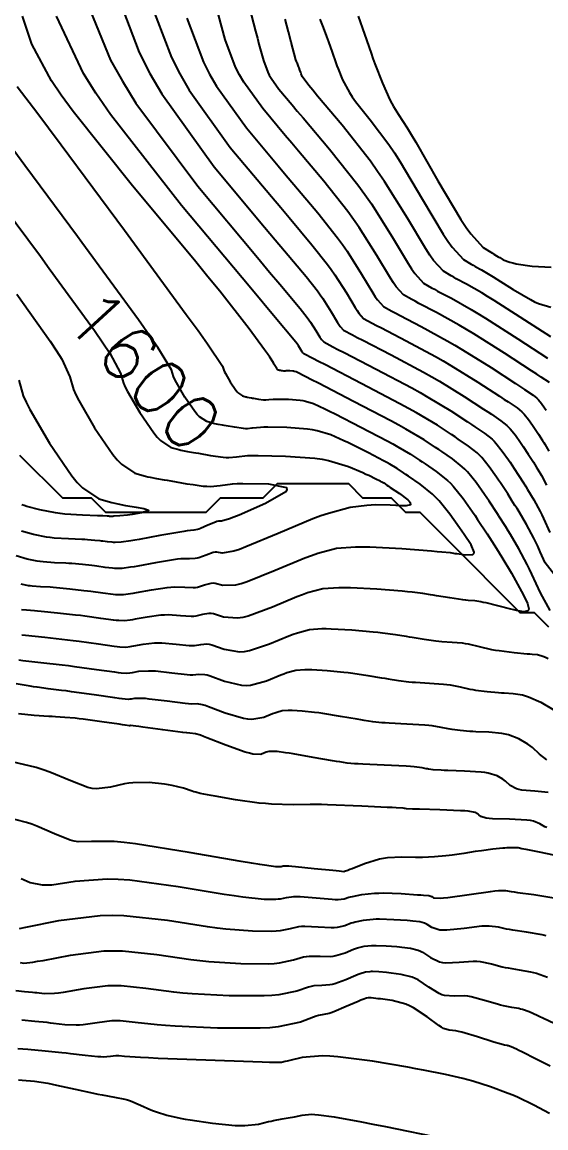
# Model space of a CAD drawing. Header units: metres. Extents: x 837475 to 838479, y 1189012 to 1191015.
# Drawn here: x 837581.2 to 837617.9, y 1189086.4 to 1189163.7 of the extents above; entities that cross this region are included whole.
import ezdxf

# ---------------------------------------------------------------- set-up
doc = ezdxf.new("R2010")
doc.units = ezdxf.units.M
doc.header["$LTSCALE"] = 0.3
for name, color, linetype in [('COTAS 10', 1, 'Continuous'), ('COTAS INT', 252, 'Continuous'), ('DRENAJE', 5, 'Continuous')]:
    doc.layers.add(name, color=color, linetype=linetype)
doc.styles.get("Standard").update_dxf_attribs({"font": 'simplex.shx'})

msp = doc.modelspace()

# ---------------------------------------------------------------- linework, layer by layer
at = {"layer": 'COTAS 10'}
for points in [[(837585.378, 1189166.097), (837587.427, 1189161.071), (837588.255, 1189159.59), (837589.195, 1189158.071), (837593.528, 1189152.264), (837597.71, 1189147.268), (837598.554, 1189146.259), (837599.262, 1189145.414), (837600.687, 1189143.715), (837601.182, 1189143.092), (837601.304, 1189142.925), (837601.419, 1189142.76), (837601.782, 1189142.182), (837602.061, 1189141.716), (837602.123, 1189141.621), (837602.18, 1189141.541), (837602.331, 1189141.375), (837602.96, 1189141.042), (837603.319, 1189140.856), (837603.757, 1189140.629), (837606.003, 1189139.47), (837608.486, 1189138.157), (837609.074, 1189137.832), (837609.618, 1189137.524), (837611.223, 1189136.554), (837612.391, 1189135.79), (837612.66, 1189135.613), (837612.906, 1189135.45), (837613.595, 1189134.985), (837614.109, 1189134.571), (837614.244, 1189134.441), (837614.375, 1189134.303), (837614.823, 1189133.749), (837615.251, 1189133.138), (837615.37, 1189132.964), (837615.489, 1189132.789), (837615.92, 1189132.14), (837616.353, 1189131.46), (837616.392, 1189131.398), (837616.474, 1189131.265), (837616.594, 1189131.068), (837617.029, 1189130.331), (837617.466, 1189129.522), (837617.587, 1189129.279), (837617.709, 1189129.028), (837618.148, 1189128.052)], [(837597.007, 1189165.233), (837597.567, 1189163.09), (837597.694, 1189162.611), (837597.807, 1189162.182), (837598.114, 1189161.042), (837598.417, 1189160.239), (837598.529, 1189160.022), (837598.653, 1189159.806), (837599.2, 1189159.044), (837600.124, 1189157.944), (837600.486, 1189157.515), (837600.892, 1189157.032), (837602.742, 1189154.838), (837604.719, 1189152.35), (837605.207, 1189151.682), (837605.668, 1189151.022), (837607.117, 1189148.715), (837608.231, 1189146.852), (837608.481, 1189146.473), (837608.706, 1189146.153), (837609.308, 1189145.493), (837609.874, 1189145.164), (837610.076, 1189145.053), (837610.298, 1189144.933), (837611.261, 1189144.428), (837612.639, 1189143.651), (837613.122, 1189143.36), (837613.648, 1189143.035), (837615.914, 1189141.59), (837617.979, 1189140.246)], [(837579.941, 1189150.839), (837582.52, 1189147.358), (837583.142, 1189146.516), (837586.294, 1189142.167), (837586.894, 1189141.3), (837587.376, 1189140.578), (837588.133, 1189139.189), (837588.33, 1189138.501), (837588.459, 1189138.222), (837588.62, 1189137.904), (837589.471, 1189136.434), (837590.449, 1189135.014), (837590.69, 1189134.727), (837590.919, 1189134.486), (837591.639, 1189134.001), (837592.206, 1189133.845), (837592.337, 1189133.812), (837592.458, 1189133.783), (837592.803, 1189133.716), (837593.218, 1189133.65), (837593.383, 1189133.622), (837593.571, 1189133.589), (837594.427, 1189133.435), (837595.312, 1189133.31), (837595.516, 1189133.297), (837595.703, 1189133.292), (837596.233, 1189133.348), (837597.012, 1189133.426), (837597.356, 1189133.434), (837597.756, 1189133.437), (837599.665, 1189133.401), (837601.721, 1189133.245), (837602.214, 1189133.172), (837602.674, 1189133.087), (837604.06, 1189132.672), (837605.067, 1189132.238), (837605.288, 1189132.14), (837605.484, 1189132.052), (837605.984, 1189131.816), (837606.273, 1189131.664), (837606.336, 1189131.63), (837606.392, 1189131.6), (837606.532, 1189131.518), (837606.755, 1189131.367), (837606.864, 1189131.293), (837606.992, 1189131.204), (837607.624, 1189130.77), (837608.208, 1189130.33), (837608.307, 1189130.238), (837608.378, 1189130.159), (837608.406, 1189129.983), (837608.095, 1189129.925), (837607.952, 1189129.92), (837607.785, 1189129.921), (837606.976, 1189129.963), (837605.956, 1189129.983), (837605.656, 1189129.969), (837605.348, 1189129.947), (837604.173, 1189129.794), (837602.657, 1189129.391), (837602.134, 1189129.21), (837601.566, 1189128.999), (837599.146, 1189127.987), (837596.897, 1189127.042), (837596.437, 1189126.874), (837596.049, 1189126.746), (837595.238, 1189126.621), (837594.853, 1189126.683), (837594.734, 1189126.673), (837594.609, 1189126.651), (837594.112, 1189126.476), (837593.608, 1189126.285), (837593.479, 1189126.253), (837593.353, 1189126.23), (837592.937, 1189126.223), (837592.34, 1189126.212), (837592.101, 1189126.186), (837591.829, 1189126.15), (837590.582, 1189125.939), (837589.337, 1189125.711), (837589.067, 1189125.665), (837588.83, 1189125.627), (837588.241, 1189125.55), (837587.83, 1189125.543), (837587.704, 1189125.548), (837587.572, 1189125.557), (837587.054, 1189125.616), (837586.472, 1189125.695), (837586.301, 1189125.716), (837586.125, 1189125.737), (837585.454, 1189125.813), (837584.73, 1189125.879), (837584.521, 1189125.893), (837584.308, 1189125.907), (837583.51, 1189125.942), (837582.715, 1189125.996), (837582.505, 1189126.02), (837582.299, 1189126.049), (837581.59, 1189126.19), (837580.829, 1189126.431)], [(837617.926, 1189112.169), (837617.43, 1189112.562), (837616.933, 1189113.021), (837616.779, 1189113.138), (837616.619, 1189113.251), (837615.982, 1189113.622), (837615.245, 1189113.904), (837615.021, 1189113.96), (837614.788, 1189114.006), (837613.875, 1189114.095), (837612.98, 1189114.128), (837612.758, 1189114.14), (837612.547, 1189114.152), (837611.879, 1189114.205), (837611.314, 1189114.275), (837611.168, 1189114.299), (837611.027, 1189114.324), (837610.557, 1189114.431), (837609.921, 1189114.538), (837609.675, 1189114.564), (837609.399, 1189114.588), (837608.152, 1189114.661), (837606.907, 1189114.723), (837606.633, 1189114.741), (837606.389, 1189114.758), (837605.762, 1189114.823), (837605.156, 1189114.92), (837604.925, 1189114.959), (837604.667, 1189115.003), (837603.508, 1189115.202), (837602.282, 1189115.4), (837601.982, 1189115.443), (837601.699, 1189115.481), (837600.819, 1189115.574), (837600.139, 1189115.611), (837599.982, 1189115.614), (837599.839, 1189115.613), (837599.434, 1189115.582), (837599.044, 1189115.478), (837598.909, 1189115.431), (837598.763, 1189115.377), (837598.139, 1189115.116), (837597.301, 1189114.975), (837597.02, 1189114.997), (837596.717, 1189115.044), (837595.445, 1189115.434), (837594.285, 1189115.872), (837594.053, 1189115.951), (837593.859, 1189116.011), (837593.483, 1189116.073), (837593.087, 1189116.066), (837592.882, 1189116.083), (837592.635, 1189116.107), (837591.397, 1189116.261), (837590.128, 1189116.416), (837589.862, 1189116.441), (837589.633, 1189116.459), (837589.112, 1189116.456), (837588.871, 1189116.412), (837588.819, 1189116.404), (837588.773, 1189116.396), (837588.66, 1189116.381), (837588.25, 1189116.428), (837588.018, 1189116.459), (837587.734, 1189116.498), (837586.278, 1189116.705), (837584.695, 1189116.928), (837584.331, 1189116.977), (837583.999, 1189117.021), (837583.067, 1189117.134), (837582.285, 1189117.235), (837582.047, 1189117.271), (837581.799, 1189117.312), (837580.83, 1189117.487)], [(837617.901, 1189099.866), (837617.603, 1189099.939), (837616.518, 1189100.126), (837615.551, 1189100.257), (837615.328, 1189100.295), (837615.125, 1189100.333), (837614.551, 1189100.475), (837613.912, 1189100.548), (837613.667, 1189100.544), (837613.392, 1189100.528), (837612.156, 1189100.38), (837610.942, 1189100.257), (837610.682, 1189100.256), (837610.454, 1189100.269), (837609.906, 1189100.44), (837609.572, 1189100.663), (837609.479, 1189100.709), (837609.385, 1189100.749), (837609.047, 1189100.839), (837608.563, 1189100.891), (837608.377, 1189100.907), (837608.169, 1189100.924), (837607.233, 1189100.99), (837606.245, 1189101.026), (837606.006, 1189101.024), (837605.781, 1189101.016), (837605.09, 1189100.943), (837604.53, 1189100.82), (837604.387, 1189100.78), (837604.25, 1189100.739), (837603.802, 1189100.57), (837603.266, 1189100.445), (837603.074, 1189100.43), (837602.862, 1189100.424), (837601.941, 1189100.477), (837601.004, 1189100.526), (837600.783, 1189100.519), (837600.579, 1189100.502), (837599.978, 1189100.362), (837599.277, 1189100.213), (837599.009, 1189100.189), (837598.709, 1189100.173), (837597.359, 1189100.179), (837595.499, 1189100.331), (837594.877, 1189100.407), (837594.21, 1189100.497), (837591.413, 1189100.944), (837588.361, 1189101.268), (837587.531, 1189101.28), (837586.709, 1189101.259), (837583.795, 1189100.902), (837581.483, 1189100.442), (837581.039, 1189100.356)], [(837580.989, 1189089.799), (837581.243, 1189089.779), (837582.105, 1189089.695), (837583.039, 1189089.554), (837583.339, 1189089.498), (837583.657, 1189089.435), (837584.955, 1189089.147), (837586.236, 1189088.859), (837586.544, 1189088.795), (837586.831, 1189088.739), (837587.697, 1189088.596), (837588.425, 1189088.45), (837588.624, 1189088.392), (837588.823, 1189088.326), (837589.533, 1189088.025), (837590.244, 1189087.705), (837590.442, 1189087.626), (837590.642, 1189087.552), (837591.37, 1189087.323), (837592.307, 1189087.116), (837592.638, 1189087.057), (837593, 1189086.996), (837594.567, 1189086.769), (837596.135, 1189086.617), (837596.497, 1189086.604), (837596.828, 1189086.604), (837597.765, 1189086.71), (837598.468, 1189086.879), (837598.651, 1189086.919), (837598.829, 1189086.956), (837599.433, 1189087.064), (837599.994, 1189087.159), (837600.145, 1189087.188), (837600.295, 1189087.217), (837600.82, 1189087.331), (837601.476, 1189087.387), (837601.707, 1189087.38), (837601.961, 1189087.363), (837603.056, 1189087.221), (837604.984, 1189086.861), (837605.763, 1189086.707), (837606.647, 1189086.529), (837610.726, 1189085.691)]]:
    msp.add_lwpolyline(points, dxfattribs=at)
at = {"layer": 'COTAS INT'}
for points in [[(837587.411, 1189166.957), (837589.435, 1189161.597), (837590.181, 1189160.144), (837591.007, 1189158.705), (837594.663, 1189153.62), (837598.192, 1189149.403), (837598.94, 1189148.51), (837599.588, 1189147.737), (837601.098, 1189145.94), (837601.889, 1189144.944), (837602.084, 1189144.676), (837602.269, 1189144.412), (837602.849, 1189143.488), (837603.295, 1189142.743), (837603.395, 1189142.591), (837603.485, 1189142.463), (837603.726, 1189142.199), (837604.343, 1189141.866), (837604.67, 1189141.695), (837605.065, 1189141.49), (837607.054, 1189140.462), (837609.317, 1189139.256), (837609.883, 1189138.938), (837610.424, 1189138.627), (837612.161, 1189137.561), (837613.509, 1189136.681), (837613.804, 1189136.487), (837614.065, 1189136.315), (837614.727, 1189135.871), (837615.15, 1189135.53), (837615.261, 1189135.423), (837615.369, 1189135.31), (837615.738, 1189134.853), (837616.09, 1189134.35), (837616.188, 1189134.207), (837616.286, 1189134.063), (837616.641, 1189133.528), (837616.998, 1189132.969), (837617.097, 1189132.809), (837617.196, 1189132.646), (837617.306, 1189132.462), (837617.554, 1189132.039), (837617.914, 1189131.373)], [(837590.086, 1189165.478), (837591.68, 1189161.258), (837592.268, 1189160.114), (837592.919, 1189158.98), (837595.797, 1189154.976), (837598.675, 1189151.538), (837599.326, 1189150.761), (837599.914, 1189150.061), (837601.509, 1189148.164), (837602.597, 1189146.795), (837602.865, 1189146.428), (837603.119, 1189146.065), (837603.916, 1189144.795), (837604.529, 1189143.77), (837604.666, 1189143.562), (837604.79, 1189143.386), (837605.122, 1189143.023), (837605.726, 1189142.691), (837606.022, 1189142.534), (837606.373, 1189142.35), (837608.106, 1189141.453), (837610.147, 1189140.354), (837610.693, 1189140.043), (837611.23, 1189139.729), (837613.1, 1189138.568), (837614.626, 1189137.573), (837614.948, 1189137.362), (837615.225, 1189137.18), (837615.858, 1189136.757), (837616.191, 1189136.49), (837616.278, 1189136.405), (837616.363, 1189136.316), (837616.652, 1189135.958), (837616.929, 1189135.563), (837617.083, 1189135.337), (837617.362, 1189134.917), (837617.642, 1189134.478), (837617.72, 1189134.352), (837617.798, 1189134.224), (837618.079, 1189133.747)], [(837618.121, 1189138.529), (837617.544, 1189138.91), (837617.235, 1189139.112), (837616.862, 1189139.355), (837614.976, 1189140.583), (837612.842, 1189141.933), (837612.312, 1189142.254), (837611.808, 1189142.552), (837610.21, 1189143.436), (837608.989, 1189144.072), (837608.725, 1189144.213), (837608.491, 1189144.34), (837607.913, 1189144.67), (837607.401, 1189145.231), (837607.209, 1189145.502), (837606.997, 1189145.825), (837606.05, 1189147.408), (837604.818, 1189149.37), (837604.426, 1189149.93), (837604.012, 1189150.499), (837602.331, 1189152.613), (837600.566, 1189154.708), (837600.099, 1189155.263), (837599.641, 1189155.808), (837598.066, 1189157.688), (837596.741, 1189159.531), (837596.442, 1189160.052), (837596.171, 1189160.579), (837595.438, 1189162.521), (837594.744, 1189165.095)], [(837618.16, 1189122.612), (837617.494, 1189123.83), (837616.899, 1189125.15), (837616.735, 1189125.49), (837616.571, 1189125.819), (837615.98, 1189126.914), (837615.39, 1189127.912), (837615.228, 1189128.179), (837615.065, 1189128.442), (837614.589, 1189129.191), (837614.549, 1189129.253), (837614.479, 1189129.362), (837613.895, 1189130.24), (837613.734, 1189130.478), (837613.573, 1189130.713), (837612.994, 1189131.54), (837612.388, 1189132.29), (837612.21, 1189132.476), (837612.027, 1189132.653), (837611.332, 1189133.213), (837610.587, 1189133.72), (837610.373, 1189133.863), (837610.156, 1189134.007), (837609.347, 1189134.539), (837608.086, 1189135.279), (837607.584, 1189135.554), (837607.017, 1189135.86), (837604.418, 1189137.22), (837601.96, 1189138.484), (837601.48, 1189138.729), (837601.089, 1189138.929), (837600.402, 1189139.274), (837600.265, 1189139.315), (837600.219, 1189139.323), (837600.171, 1189139.331), (837599.967, 1189139.346), (837599.778, 1189139.35), (837599.738, 1189139.349), (837599.704, 1189139.348), (837599.627, 1189139.341), (837599.574, 1189139.335), (837599.556, 1189139.336), (837599.535, 1189139.337), (837599.448, 1189139.349), (837599.363, 1189139.365), (837599.344, 1189139.368), (837599.328, 1189139.371), (837599.287, 1189139.377), (837599.253, 1189139.384), (837599.241, 1189139.387), (837599.228, 1189139.39), (837599.171, 1189139.405), (837599.1, 1189139.454), (837599.077, 1189139.477), (837599.053, 1189139.506), (837598.957, 1189139.647), (837598.872, 1189139.792), (837598.856, 1189139.824), (837598.844, 1189139.851), (837598.824, 1189139.92), (837598.564, 1189140.308), (837598.399, 1189140.537), (837598.194, 1189140.819), (837597.121, 1189142.279), (837595.059, 1189144.912), (837594.231, 1189145.934), (837593.291, 1189147.083), (837588.968, 1189152.292), (837584.814, 1189157.48), (837583.981, 1189158.617), (837583.286, 1189159.624), (837581.92, 1189162.176), (837581.271, 1189164.134)], [(837618.799, 1189124.674), (837617.821, 1189125.941), (837617.474, 1189126.713), (837617.304, 1189127.089), (837617.161, 1189127.384), (837617.018, 1189127.67), (837616.505, 1189128.622), (837615.992, 1189129.49), (837615.851, 1189129.722), (837615.709, 1189129.951), (837615.471, 1189130.326), (837615.199, 1189130.751), (837614.692, 1189131.515), (837614.552, 1189131.721), (837614.412, 1189131.925), (837613.908, 1189132.645), (837613.381, 1189133.297), (837613.227, 1189133.459), (837613.068, 1189133.612), (837612.463, 1189134.099), (837611.746, 1189134.585), (837611.517, 1189134.738), (837611.274, 1189134.899), (837610.285, 1189135.547), (837608.812, 1189136.422), (837608.264, 1189136.727), (837607.655, 1189137.058), (837604.951, 1189138.479), (837602.448, 1189139.768), (837601.967, 1189140.016), (837601.578, 1189140.217), (837600.935, 1189140.552), (837600.874, 1189140.618), (837600.852, 1189140.65), (837600.827, 1189140.688), (837600.715, 1189140.875), (837600.569, 1189141.107), (837600.523, 1189141.173), (837600.474, 1189141.241), (837600.275, 1189141.49), (837598.936, 1189143.09), (837597.227, 1189145.132), (837592.394, 1189150.908), (837587.428, 1189157.269), (837586.404, 1189158.761), (837585.532, 1189160.137), (837583.649, 1189164.136)], [(837592.762, 1189164), (837593.926, 1189160.918), (837594.355, 1189160.083), (837594.83, 1189159.256), (837596.931, 1189156.332), (837599.158, 1189153.673), (837599.713, 1189153.012), (837600.24, 1189152.384), (837601.92, 1189150.389), (837603.304, 1189148.647), (837603.645, 1189148.179), (837603.968, 1189147.717), (837604.983, 1189146.102), (837605.763, 1189144.797), (837605.938, 1189144.532), (837606.095, 1189144.308), (837606.517, 1189143.846), (837607.109, 1189143.515), (837607.373, 1189143.374), (837607.681, 1189143.211), (837609.158, 1189142.445), (837610.978, 1189141.453), (837611.502, 1189141.149), (837612.036, 1189140.831), (837614.038, 1189139.576), (837615.744, 1189138.464), (837616.091, 1189138.237), (837616.384, 1189138.045), (837616.99, 1189137.643), (837617.231, 1189137.449), (837617.295, 1189137.387), (837617.357, 1189137.323), (837617.567, 1189137.062), (837617.768, 1189136.775), (837617.88, 1189136.611)], [(837618.228, 1189141.722), (837614.247, 1189144.273), (837613.791, 1189144.556), (837613.384, 1189144.805), (837612.313, 1189145.419), (837611.606, 1189145.794), (837611.428, 1189145.892), (837611.257, 1189145.989), (837610.704, 1189146.317), (837610.011, 1189147.076), (837609.752, 1189147.443), (837609.465, 1189147.879), (837608.184, 1189150.021), (837606.588, 1189152.591), (837606.102, 1189153.297), (837605.597, 1189154), (837603.614, 1189156.516), (837601.904, 1189158.561), (837601.572, 1189158.966), (837601.3, 1189159.301), (837600.83, 1189159.931), (837600.761, 1189160.104), (837600.725, 1189160.2), (837600.666, 1189160.371), (837600.61, 1189160.534), (837600.594, 1189160.577), (837600.578, 1189160.619), (837600.522, 1189160.761), (837600.467, 1189160.896), (837600.453, 1189160.933), (837600.44, 1189160.97), (837600.394, 1189161.102), (837600.065, 1189162.325), (837599.873, 1189163.049), (837599.637, 1189163.941)], [(837602.052, 1189163.933), (837602.29, 1189163.341), (837602.539, 1189162.716), (837602.608, 1189162.532), (837602.677, 1189162.344), (837602.924, 1189161.627), (837603.184, 1189160.876), (837603.261, 1189160.667), (837603.34, 1189160.457), (837603.642, 1189159.695), (837604.132, 1189158.799), (837604.329, 1189158.505), (837604.554, 1189158.191), (837605.587, 1189156.89), (837606.883, 1189155.166), (837607.273, 1189154.585), (837607.677, 1189153.96), (837609.25, 1189151.328), (837610.698, 1189148.906), (837611.024, 1189148.414), (837611.316, 1189147.998), (837612.099, 1189147.141), (837612.64, 1189146.813), (837612.779, 1189146.732), (837612.914, 1189146.655), (837613.365, 1189146.411), (837613.962, 1189146.068), (837614.189, 1189145.93), (837614.443, 1189145.771), (837615.583, 1189145.041), (837616.789, 1189144.332), (837617.084, 1189144.187), (837617.362, 1189144.066), (837618.227, 1189143.813)], [(837604.744, 1189164.154), (837605.182, 1189162.883), (837605.643, 1189161.553), (837605.779, 1189161.182), (837605.918, 1189160.81), (837606.454, 1189159.46), (837606.964, 1189158.297), (837607.087, 1189158.044), (837607.203, 1189157.821), (837607.559, 1189157.263), (837608.169, 1189156.332), (837608.444, 1189155.874), (837608.767, 1189155.329), (837610.317, 1189152.634), (837611.932, 1189149.934), (837612.295, 1189149.384), (837612.621, 1189148.921), (837613.495, 1189147.964), (837614.022, 1189147.638), (837614.131, 1189147.571), (837614.222, 1189147.516), (837614.417, 1189147.402), (837614.54, 1189147.332), (837614.587, 1189147.303), (837614.639, 1189147.27), (837614.874, 1189147.119), (837615.351, 1189146.941), (837615.555, 1189146.892), (837615.791, 1189146.842), (837616.903, 1189146.659), (837618.246, 1189146.595)], [(837580.889, 1189159.236), (837582.345, 1189157.331), (837583.085, 1189156.342), (837583.973, 1189155.152), (837588.398, 1189149.185), (837592.723, 1189143.302), (837593.548, 1189142.165), (837594.211, 1189141.24), (837595.26, 1189139.676), (837595.339, 1189139.401), (837595.391, 1189139.29), (837595.455, 1189139.163), (837595.795, 1189138.576), (837596.185, 1189138.008), (837596.282, 1189137.894), (837596.373, 1189137.798), (837596.661, 1189137.604), (837596.887, 1189137.542), (837596.94, 1189137.528), (837596.988, 1189137.517), (837597.125, 1189137.49), (837597.291, 1189137.464), (837597.357, 1189137.452), (837597.432, 1189137.439), (837597.774, 1189137.378), (837598.128, 1189137.328), (837598.209, 1189137.323), (837598.284, 1189137.321), (837598.496, 1189137.343), (837598.807, 1189137.374), (837598.944, 1189137.378), (837599.104, 1189137.379), (837599.866, 1189137.364), (837600.687, 1189137.302), (837600.884, 1189137.273), (837601.068, 1189137.239), (837601.622, 1189137.073), (837602.415, 1189136.699), (837602.75, 1189136.533), (837603.135, 1189136.34), (837604.94, 1189135.419), (837606.769, 1189134.462), (837607.168, 1189134.246), (837607.521, 1189134.053), (837608.408, 1189133.532), (837609.039, 1189133.116), (837609.229, 1189132.988), (837609.427, 1189132.855), (837610.2, 1189132.327), (837610.986, 1189131.694), (837611.193, 1189131.494), (837611.394, 1189131.284), (837612.079, 1189130.436), (837612.734, 1189129.5), (837612.916, 1189129.235), (837613.098, 1189128.966), (837613.758, 1189127.973), (837614.421, 1189126.934), (837614.605, 1189126.636), (837614.789, 1189126.333), (837615.455, 1189125.206), (837616.033, 1189124.179), (837616.161, 1189123.941), (837616.276, 1189123.722), (837616.577, 1189123.098), (837616.667, 1189122.708), (837616.649, 1189122.637), (837616.613, 1189122.582), (837616.328, 1189122.518), (837615.807, 1189122.602), (837615.622, 1189122.642), (837615.419, 1189122.687), (837613.685, 1189123.127), (837613.496, 1189123.169), (837613.328, 1189123.204), (837612.895, 1189123.267), (837612.447, 1189123.309), (837612.27, 1189123.331), (837612.069, 1189123.357), (837611.151, 1189123.49), (837610.211, 1189123.635), (837609.996, 1189123.669), (837609.801, 1189123.7), (837609.26, 1189123.789), (837608.518, 1189123.878), (837608.196, 1189123.909), (837607.823, 1189123.943), (837606.056, 1189124.088), (837604.2, 1189124.19), (837603.772, 1189124.197), (837603.381, 1189124.195), (837602.277, 1189124.109), (837601.211, 1189123.826), (837600.844, 1189123.699), (837600.445, 1189123.55), (837598.743, 1189122.839), (837597.058, 1189122.216), (837596.67, 1189122.123), (837596.316, 1189122.065), (837595.321, 1189122.146), (837594.626, 1189122.359), (837594.461, 1189122.384), (837594.309, 1189122.395), (837593.861, 1189122.315), (837593.4, 1189122.197), (837593.24, 1189122.185), (837593.066, 1189122.181), (837592.321, 1189122.238), (837591.455, 1189122.294), (837591.205, 1189122.288), (837590.951, 1189122.274), (837589.994, 1189122.146), (837589.151, 1189121.992), (837588.968, 1189121.961), (837588.807, 1189121.935), (837588.409, 1189121.883), (837587.998, 1189121.897), (837587.83, 1189121.912), (837587.637, 1189121.933), (837586.744, 1189122.051), (837585.64, 1189122.201), (837585.315, 1189122.242), (837584.982, 1189122.282), (837583.708, 1189122.426), (837582.569, 1189122.543), (837582.321, 1189122.566), (837582.101, 1189122.585), (837581.549, 1189122.622), (837581.198, 1189122.646)], [(837581.146, 1189124.461), (837581.657, 1189124.36), (837581.805, 1189124.339), (837581.957, 1189124.321), (837582.53, 1189124.282), (837583.205, 1189124.246), (837583.421, 1189124.23), (837583.649, 1189124.211), (837584.581, 1189124.12), (837585.553, 1189124.01), (837585.808, 1189123.979), (837586.056, 1189123.948), (837586.899, 1189123.833), (837587.605, 1189123.745), (837587.767, 1189123.73), (837587.914, 1189123.72), (837588.325, 1189123.716), (837588.819, 1189123.781), (837589.018, 1189123.813), (837589.244, 1189123.851), (837590.288, 1189124.042), (837591.39, 1189124.212), (837591.653, 1189124.237), (837591.898, 1189124.253), (837592.629, 1189124.231), (837593.21, 1189124.205), (837593.359, 1189124.219), (837593.504, 1189124.241), (837593.987, 1189124.396), (837594.459, 1189124.523), (837594.598, 1189124.528), (837594.739, 1189124.521), (837595.279, 1189124.383), (837596.183, 1189124.406), (837596.554, 1189124.498), (837596.977, 1189124.629), (837598.944, 1189125.413), (837601.006, 1189126.275), (837601.489, 1189126.454), (837601.934, 1189126.608), (837603.225, 1189126.952), (837604.562, 1189127.055), (837605.035, 1189127.058), (837605.554, 1189127.05), (837607.802, 1189126.926), (837609.865, 1189126.764), (837610.268, 1189126.731), (837610.597, 1189126.704), (837611.178, 1189126.651), (837611.405, 1189126.615), (837611.512, 1189126.598), (837611.638, 1189126.579), (837612.253, 1189126.485), (837612.762, 1189126.524), (837612.822, 1189126.588), (837612.847, 1189126.675), (837612.645, 1189127.184), (837612.156, 1189127.914), (837611.999, 1189128.141), (837611.834, 1189128.38), (837611.164, 1189129.331), (837610.4, 1189130.277), (837610.176, 1189130.512), (837609.945, 1189130.735), (837609.068, 1189131.441), (837608.268, 1189131.99), (837608.086, 1189132.113), (837607.921, 1189132.225), (837607.47, 1189132.525), (837606.956, 1189132.826), (837606.752, 1189132.938), (837606.521, 1189133.063), (837605.462, 1189133.617), (837604.309, 1189134.196), (837604.019, 1189134.337), (837603.741, 1189134.468), (837602.841, 1189134.873), (837601.871, 1189135.163), (837601.549, 1189135.223), (837601.204, 1189135.273), (837599.765, 1189135.383), (837598.43, 1189135.408), (837598.15, 1189135.406), (837597.909, 1189135.4), (837597.364, 1189135.346), (837597.318, 1189135.341), (837596.994, 1189135.306), (837596.863, 1189135.31), (837596.72, 1189135.319), (837596.101, 1189135.406), (837595.501, 1189135.514), (837595.37, 1189135.537), (837595.255, 1189135.557), (837594.964, 1189135.603), (837594.723, 1189135.65), (837594.638, 1189135.67), (837594.546, 1189135.693), (837594.15, 1189135.802), (837593.646, 1189136.142), (837593.486, 1189136.31), (837593.317, 1189136.511), (837592.633, 1189137.505), (837592.038, 1189138.533), (837591.925, 1189138.756), (837591.835, 1189138.951), (837591.697, 1189139.433), (837590.739, 1189140.983), (837590.132, 1189141.852), (837589.377, 1189142.912), (837585.415, 1189148.331), (837585.105, 1189148.751), (837581.429, 1189153.717), (837580.659, 1189154.757)], [(837580.87, 1189144.702), (837583.211, 1189141.422), (837583.656, 1189140.747), (837584.013, 1189140.174), (837584.57, 1189138.946), (837584.826, 1189138.051), (837584.993, 1189137.688), (837585.203, 1189137.274), (837586.309, 1189135.363), (837587.58, 1189133.516), (837587.894, 1189133.143), (837588.192, 1189132.83), (837589.129, 1189132.199), (837589.865, 1189131.997), (837590.036, 1189131.954), (837590.193, 1189131.916), (837590.641, 1189131.829), (837591.182, 1189131.743), (837591.397, 1189131.706), (837591.64, 1189131.664), (837592.754, 1189131.463), (837593.196, 1189131.402), (837593.214, 1189131.399), (837593.904, 1189131.302), (837594.17, 1189131.284), (837594.413, 1189131.277), (837595.102, 1189131.35), (837595.948, 1189131.457), (837596.29, 1189131.471), (837596.679, 1189131.479), (837598.475, 1189131.454), (837599.721, 1189131.202), (837599.764, 1189131.067), (837599.676, 1189130.904), (837598.264, 1189130.079), (837596.415, 1189129.277), (837596.05, 1189129.129), (837595.75, 1189129.012), (837595.196, 1189128.858), (837594.967, 1189128.845), (837594.87, 1189128.817), (837594.759, 1189128.779), (837594.238, 1189128.557), (837593.712, 1189128.328), (837593.598, 1189128.287), (837593.497, 1189128.254), (837593.245, 1189128.216), (837592.782, 1189128.171), (837592.548, 1189128.135), (837592.269, 1189128.088), (837590.877, 1189127.835), (837589.431, 1189127.571), (837589.117, 1189127.518), (837588.841, 1189127.473), (837588.158, 1189127.384), (837587.746, 1189127.366), (837587.641, 1189127.366), (837587.54, 1189127.369), (837587.209, 1189127.398), (837586.888, 1189127.441), (837586.794, 1189127.453), (837586.697, 1189127.465), (837586.327, 1189127.507), (837585.81, 1189127.547), (837585.621, 1189127.557), (837585.412, 1189127.567), (837584.49, 1189127.602), (837583.474, 1189127.67), (837583.205, 1189127.702), (837582.941, 1189127.739), (837582.034, 1189127.919), (837581.203, 1189128.157)], [(837581.006, 1189138.702), (837581.321, 1189137.601), (837581.528, 1189137.154), (837581.785, 1189136.645), (837583.147, 1189134.292), (837584.712, 1189132.019), (837585.099, 1189131.56), (837585.465, 1189131.174), (837586.618, 1189130.397), (837587.524, 1189130.148), (837587.735, 1189130.095), (837587.928, 1189130.049), (837588.48, 1189129.942), (837588.943, 1189129.873), (837589.08, 1189129.851), (837589.22, 1189129.828), (837589.76, 1189129.733), (837590.079, 1189129.624), (837590.08, 1189129.592), (837590.043, 1189129.559), (837589.596, 1189129.433), (837588.941, 1189129.32), (837588.773, 1189129.296), (837588.611, 1189129.274), (837588.074, 1189129.218), (837587.662, 1189129.189), (837587.578, 1189129.184), (837587.508, 1189129.181), (837587.364, 1189129.18), (837587.304, 1189129.188), (837587.287, 1189129.19), (837587.269, 1189129.193), (837587.199, 1189129.2), (837586.89, 1189129.215), (837586.721, 1189129.221), (837586.515, 1189129.228), (837585.471, 1189129.261), (837584.232, 1189129.345), (837583.904, 1189129.384), (837583.583, 1189129.429), (837582.478, 1189129.649), (837581.577, 1189129.883), (837581.386, 1189129.937), (837581.219, 1189129.987)], [(837581.22, 1189120.903), (837581.489, 1189120.875), (837582.836, 1189120.733), (837584.41, 1189120.555), (837584.822, 1189120.504), (837585.224, 1189120.454), (837586.588, 1189120.269), (837587.669, 1189120.121), (837587.892, 1189120.095), (837588.082, 1189120.074), (837588.493, 1189120.049), (837588.796, 1189120.088), (837588.919, 1189120.108), (837589.058, 1189120.132), (837589.7, 1189120.249), (837590.511, 1189120.335), (837590.758, 1189120.339), (837591.013, 1189120.335), (837592.013, 1189120.246), (837592.922, 1189120.156), (837593.12, 1189120.151), (837593.295, 1189120.154), (837593.735, 1189120.235), (837594.159, 1189120.267), (837594.325, 1189120.24), (837594.512, 1189120.196), (837595.362, 1189119.908), (837596.45, 1189119.725), (837596.787, 1189119.748), (837597.139, 1189119.802), (837598.542, 1189120.264), (837599.884, 1189120.826), (837600.199, 1189120.943), (837600.489, 1189121.043), (837601.33, 1189121.267), (837602.2, 1189121.334), (837602.509, 1189121.336), (837602.846, 1189121.331), (837604.31, 1189121.25), (837605.782, 1189121.122), (837606.125, 1189121.087), (837606.439, 1189121.052), (837607.343, 1189120.926), (837608.089, 1189120.801), (837608.305, 1189120.765), (837608.526, 1189120.73), (837609.355, 1189120.601), (837610.176, 1189120.491), (837610.391, 1189120.467), (837610.601, 1189120.447), (837611.314, 1189120.398), (837612.018, 1189120.332), (837612.222, 1189120.301), (837612.43, 1189120.264), (837613.213, 1189120.084), (837614.078, 1189119.888), (837614.337, 1189119.841), (837614.605, 1189119.798), (837615.643, 1189119.668), (837616.56, 1189119.58), (837616.752, 1189119.563), (837616.917, 1189119.549), (837617.287, 1189119.523), (837617.664, 1189119.407), (837617.833, 1189119.336), (837618.03, 1189119.248)], [(837581.015, 1189119.149), (837581.283, 1189119.117), (837582.548, 1189118.976), (837584.055, 1189118.804), (837584.475, 1189118.752), (837584.897, 1189118.698), (837586.433, 1189118.487), (837587.702, 1189118.31), (837587.955, 1189118.277), (837588.166, 1189118.251), (837588.576, 1189118.215), (837588.785, 1189118.242), (837588.965, 1189118.272), (837589.406, 1189118.353), (837590.072, 1189118.397), (837590.31, 1189118.39), (837590.571, 1189118.375), (837591.705, 1189118.254), (837592.778, 1189118.132), (837593.001, 1189118.117), (837593.191, 1189118.11), (837593.609, 1189118.154), (837594.009, 1189118.139), (837594.189, 1189118.095), (837594.399, 1189118.034), (837595.403, 1189117.671), (837596.583, 1189117.385), (837596.903, 1189117.372), (837597.22, 1189117.389), (837598.341, 1189117.69), (837599.324, 1189118.101), (837599.554, 1189118.187), (837599.766, 1189118.26), (837600.382, 1189118.424), (837601.019, 1189118.474), (837601.245, 1189118.475), (837601.493, 1189118.471), (837602.564, 1189118.412), (837603.74, 1189118.301), (837604.053, 1189118.265), (837604.361, 1189118.226), (837605.425, 1189118.064), (837606.378, 1189117.902), (837606.615, 1189117.862), (837606.841, 1189117.825), (837607.558, 1189117.712), (837608.282, 1189117.625), (837608.512, 1189117.604), (837608.754, 1189117.585), (837609.733, 1189117.529), (837610.709, 1189117.46), (837610.949, 1189117.432), (837611.175, 1189117.401), (837611.885, 1189117.257), (837612.553, 1189117.106), (837612.753, 1189117.07), (837612.959, 1189117.036), (837613.761, 1189116.936), (837614.554, 1189116.866), (837614.755, 1189116.851), (837614.948, 1189116.839), (837615.581, 1189116.809), (837616.231, 1189116.704), (837616.435, 1189116.644), (837616.649, 1189116.57), (837617.512, 1189116.19), (837618.381, 1189115.682)], [(837618.035, 1189109.873), (837617.1, 1189109.97), (837616.186, 1189110.042), (837615.987, 1189110.082), (837615.811, 1189110.131), (837615.371, 1189110.382), (837615.056, 1189110.673), (837614.959, 1189110.747), (837614.857, 1189110.819), (837614.453, 1189111.055), (837613.84, 1189111.237), (837613.606, 1189111.275), (837613.345, 1189111.308), (837612.17, 1189111.381), (837611.011, 1189111.418), (837610.76, 1189111.428), (837610.54, 1189111.438), (837609.997, 1189111.473), (837609.669, 1189111.514), (837609.584, 1189111.528), (837609.502, 1189111.543), (837609.229, 1189111.604), (837608.666, 1189111.675), (837608.402, 1189111.695), (837608.09, 1189111.716), (837606.571, 1189111.792), (837605.061, 1189111.861), (837604.754, 1189111.877), (837604.496, 1189111.892), (837603.965, 1189111.934), (837603.471, 1189112.016), (837603.235, 1189112.056), (837602.955, 1189112.104), (837601.59, 1189112.339), (837600.203, 1189112.574), (837599.91, 1189112.621), (837599.657, 1189112.66), (837599.073, 1189112.736), (837598.785, 1189112.752), (837598.719, 1189112.753), (837598.658, 1189112.753), (837598.487, 1189112.739), (837598.321, 1189112.695), (837598.264, 1189112.675), (837598.202, 1189112.652), (837597.938, 1189112.542), (837597.382, 1189112.562), (837597.136, 1189112.621), (837596.85, 1189112.704), (837595.486, 1189113.196), (837594.171, 1189113.71), (837593.917, 1189113.807), (837593.71, 1189113.883), (837593.357, 1189113.993), (837592.983, 1189114.023), (837592.762, 1189114.049), (837592.491, 1189114.083), (837591.089, 1189114.269), (837589.686, 1189114.457), (837589.414, 1189114.493), (837589.194, 1189114.52), (837588.817, 1189114.56), (837588.778, 1189114.553), (837588.77, 1189114.551), (837588.762, 1189114.55), (837588.744, 1189114.548), (837588.443, 1189114.589), (837588.257, 1189114.615), (837588.027, 1189114.648), (837586.827, 1189114.821), (837585.523, 1189114.999), (837585.227, 1189115.036), (837584.959, 1189115.067), (837584.228, 1189115.132), (837583.567, 1189115.171), (837583.344, 1189115.185), (837583.103, 1189115.2), (837582.085, 1189115.268), (837580.996, 1189115.372)], [(837617.926, 1189107.439), (837617.786, 1189107.492), (837617.453, 1189107.702), (837617.005, 1189107.884), (837616.794, 1189107.92), (837616.545, 1189107.951), (837615.332, 1189108.01), (837614.134, 1189108.052), (837613.895, 1189108.071), (837613.697, 1189108.093), (837613.313, 1189108.202), (837613.179, 1189108.326), (837613.138, 1189108.357), (837613.095, 1189108.387), (837612.924, 1189108.487), (837612.435, 1189108.571), (837612.192, 1189108.591), (837611.902, 1189108.61), (837610.464, 1189108.667), (837609.043, 1189108.708), (837608.763, 1189108.717), (837608.533, 1189108.724), (837608.115, 1189108.742), (837608.023, 1189108.753), (837607.977, 1189108.761), (837607.901, 1189108.778), (837607.412, 1189108.812), (837607.128, 1189108.827), (837606.781, 1189108.844), (837604.99, 1189108.923), (837602.602, 1189109.026), (837602.169, 1189109.044), (837602.157, 1189109.047), (837602.151, 1189109.047), (837602.123, 1189109.052), (837601.808, 1189109.053), (837601.621, 1189109.051), (837601.391, 1189109.048), (837600.203, 1189109.031), (837598.689, 1189109.071), (837598.254, 1189109.104), (837597.812, 1189109.146), (837596.16, 1189109.379), (837594.751, 1189109.625), (837594.462, 1189109.676), (837594.217, 1189109.72), (837593.701, 1189109.816), (837593.381, 1189109.9), (837593.26, 1189109.936), (837593.125, 1189109.978), (837592.519, 1189110.177), (837591.727, 1189110.381), (837591.475, 1189110.426), (837591.207, 1189110.466), (837590.122, 1189110.571), (837588.991, 1189110.567), (837588.695, 1189110.539), (837588.407, 1189110.499), (837587.431, 1189110.258), (837586.44, 1189110.131), (837586.142, 1189110.164), (837585.835, 1189110.225), (837584.64, 1189110.691), (837583.187, 1189111.309), (837582.716, 1189111.467), (837582.215, 1189111.618), (837580.159, 1189112.116)], [(837618.425, 1189105.51), (837617.434, 1189105.722), (837616.501, 1189105.892), (837616.322, 1189105.926), (837616.178, 1189105.953), (837615.943, 1189106.003), (837615.876, 1189106.013), (837615.837, 1189106.016), (837615.79, 1189106.018), (837615.546, 1189106.023), (837615.151, 1189106.009), (837615.008, 1189105.998), (837614.851, 1189105.985), (837614.162, 1189105.912), (837613.374, 1189105.813), (837612.934, 1189105.751), (837612.132, 1189105.627), (837611.327, 1189105.508), (837611.104, 1189105.48), (837610.881, 1189105.455), (837610.077, 1189105.378), (837609.239, 1189105.337), (837608.994, 1189105.333), (837608.745, 1189105.333), (837607.8, 1189105.359), (837606.803, 1189105.317), (837606.521, 1189105.273), (837606.237, 1189105.215), (837605.187, 1189104.891), (837604.323, 1189104.555), (837604.155, 1189104.491), (837604.018, 1189104.438), (837603.78, 1189104.352), (837603.751, 1189104.346), (837603.745, 1189104.345), (837603.74, 1189104.344), (837603.731, 1189104.342), (837603.413, 1189104.374), (837603.214, 1189104.395), (837602.967, 1189104.42), (837601.672, 1189104.556), (837600.359, 1189104.685), (837600.101, 1189104.706), (837599.887, 1189104.721), (837599.496, 1189104.723), (837599.36, 1189104.694), (837599.308, 1189104.69), (837599.25, 1189104.687), (837598.989, 1189104.688), (837597.875, 1189104.849), (837597.279, 1189104.947), (837596.559, 1189105.068), (837592.921, 1189105.697), (837589.168, 1189106.289), (837588.374, 1189106.386), (837587.688, 1189106.455), (837586.098, 1189106.463), (837585.156, 1189106.436), (837584.878, 1189106.482), (837584.592, 1189106.551), (837583.498, 1189106.995), (837582.283, 1189107.535), (837581.921, 1189107.664), (837581.548, 1189107.785), (837580.107, 1189108.15)], [(837581.172, 1189103.868), (837581.796, 1189103.591), (837582.636, 1189103.419), (837582.958, 1189103.419), (837583.319, 1189103.439), (837584.947, 1189103.683), (837587.198, 1189103.857), (837587.953, 1189103.833), (837588.764, 1189103.778), (837592.167, 1189103.321), (837595.384, 1189102.783), (837596.078, 1189102.677), (837596.687, 1189102.59), (837598.174, 1189102.434), (837598.98, 1189102.43), (837599.159, 1189102.44), (837599.319, 1189102.454), (837599.737, 1189102.543), (837600.233, 1189102.611), (837600.442, 1189102.612), (837600.682, 1189102.606), (837601.807, 1189102.517), (837602.915, 1189102.422), (837603.144, 1189102.412), (837603.339, 1189102.409), (837603.766, 1189102.456), (837604.083, 1189102.557), (837604.209, 1189102.589), (837604.352, 1189102.622), (837605.008, 1189102.751), (837605.894, 1189102.845), (837606.183, 1189102.855), (837606.49, 1189102.858), (837607.756, 1189102.812), (837608.897, 1189102.735), (837609.126, 1189102.719), (837609.317, 1189102.705), (837609.693, 1189102.672), (837609.822, 1189102.638), (837609.857, 1189102.623), (837609.893, 1189102.605), (837610.02, 1189102.521), (837610.478, 1189102.494), (837610.722, 1189102.513), (837611.017, 1189102.543), (837612.505, 1189102.747), (837614, 1189102.961), (837614.3, 1189102.997), (837614.549, 1189103.023), (837615.038, 1189103.035), (837615.443, 1189102.96), (837615.641, 1189102.932), (837615.876, 1189102.9), (837617.031, 1189102.759), (837618.418, 1189102.519)], [(837581.106, 1189097.993), (837581.355, 1189097.963), (837582.001, 1189098.029), (837582.324, 1189098.082), (837582.708, 1189098.149), (837584.615, 1189098.517), (837586.949, 1189098.807), (837587.603, 1189098.826), (837588.259, 1189098.818), (837590.659, 1189098.568), (837593.035, 1189098.211), (837593.676, 1189098.136), (837594.311, 1189098.072), (837596.544, 1189097.925), (837598.438, 1189097.916), (837598.859, 1189097.939), (837599.235, 1189097.972), (837600.219, 1189098.182), (837600.924, 1189098.392), (837601.125, 1189098.425), (837601.327, 1189098.447), (837602.076, 1189098.437), (837602.81, 1189098.426), (837603.003, 1189098.448), (837603.192, 1189098.48), (837603.838, 1189098.685), (837604.418, 1189098.92), (837604.565, 1189098.972), (837604.707, 1189099.018), (837605.172, 1189099.134), (837605.668, 1189099.187), (837605.829, 1189099.192), (837606.001, 1189099.194), (837606.709, 1189099.168), (837607.441, 1189099.112), (837607.628, 1189099.095), (837607.808, 1189099.077), (837608.402, 1189099.006), (837608.949, 1189098.861), (837609.1, 1189098.796), (837609.251, 1189098.72), (837609.792, 1189098.36), (837610.43, 1189098.045), (837610.641, 1189097.999), (837610.867, 1189097.97), (837611.807, 1189098.014), (837612.784, 1189098.095), (837613.034, 1189098.09), (837613.274, 1189098.074), (837614.064, 1189097.914), (837614.806, 1189097.706), (837615.015, 1189097.658), (837615.227, 1189097.615), (837616.005, 1189097.494), (837616.789, 1189097.358), (837617.004, 1189097.306), (837617.218, 1189097.246), (837617.983, 1189096.976)], [(837618.494, 1189093.701), (837617.654, 1189094.114), (837617.454, 1189094.209), (837617.267, 1189094.297), (837616.709, 1189094.543), (837616.238, 1189094.709), (837616.106, 1189094.746), (837615.974, 1189094.778), (837615.491, 1189094.862), (837614.902, 1189094.972), (837614.703, 1189095.021), (837614.487, 1189095.078), (837613.577, 1189095.354), (837612.636, 1189095.599), (837612.401, 1189095.637), (837612.176, 1189095.662), (837611.458, 1189095.647), (837610.791, 1189095.684), (837610.6, 1189095.742), (837610.406, 1189095.821), (837609.679, 1189096.279), (837608.93, 1189096.778), (837608.721, 1189096.882), (837608.513, 1189096.972), (837607.756, 1189097.172), (837607.054, 1189097.263), (837606.879, 1189097.283), (837606.713, 1189097.3), (837606.186, 1189097.346), (837605.757, 1189097.362), (837605.652, 1189097.361), (837605.554, 1189097.357), (837605.254, 1189097.325), (837604.884, 1189097.216), (837604.743, 1189097.164), (837604.585, 1189097.102), (837603.874, 1189096.799), (837603.119, 1189096.515), (837602.933, 1189096.466), (837602.758, 1189096.428), (837602.21, 1189096.398), (837601.65, 1189096.368), (837601.466, 1189096.331), (837601.27, 1189096.282), (837600.461, 1189096.002), (837599.194, 1189095.731), (837598.71, 1189095.689), (837598.168, 1189095.66), (837595.729, 1189095.671), (837593.123, 1189095.813), (837592.475, 1189095.866), (837591.86, 1189095.926), (837589.905, 1189096.191), (837588.176, 1189096.372), (837587.702, 1189096.377), (837587.231, 1189096.364), (837585.549, 1189096.154), (837584.112, 1189095.898), (837583.795, 1189095.854), (837583.514, 1189095.822), (837582.789, 1189095.807), (837582.276, 1189095.868), (837582.128, 1189095.885), (837581.976, 1189095.901), (837581.407, 1189095.959), (837580.81, 1189096.01)], [(837618.18, 1189090.756), (837617.191, 1189091.25), (837616.192, 1189091.747), (837615.986, 1189091.849), (837615.811, 1189091.934), (837615.435, 1189092.11), (837615.258, 1189092.172), (837615.209, 1189092.186), (837615.159, 1189092.198), (837614.978, 1189092.229), (837614.578, 1189092.329), (837614.39, 1189092.384), (837614.168, 1189092.451), (837613.09, 1189092.793), (837611.998, 1189093.124), (837611.768, 1189093.184), (837611.568, 1189093.229), (837611.109, 1189093.28), (837610.716, 1189093.397), (837610.559, 1189093.485), (837610.381, 1189093.597), (837609.565, 1189094.199), (837608.609, 1189094.836), (837608.343, 1189094.969), (837608.077, 1189095.083), (837607.111, 1189095.339), (837606.299, 1189095.449), (837606.13, 1189095.471), (837605.985, 1189095.489), (837605.663, 1189095.524), (837605.512, 1189095.529), (837605.475, 1189095.529), (837605.441, 1189095.528), (837605.336, 1189095.517), (837605.062, 1189095.414), (837604.921, 1189095.355), (837604.752, 1189095.283), (837603.909, 1189094.913), (837603.045, 1189094.551), (837602.863, 1189094.483), (837602.706, 1189094.43), (837602.345, 1189094.358), (837601.972, 1189094.288), (837601.807, 1189094.237), (837601.616, 1189094.172), (837600.702, 1189093.821), (837599.152, 1189093.491), (837598.56, 1189093.438), (837597.897, 1189093.403), (837594.914, 1189093.417), (837591.935, 1189093.554), (837591.274, 1189093.596), (837590.685, 1189093.64), (837589.151, 1189093.815), (837588.092, 1189093.925), (837587.802, 1189093.929), (837587.514, 1189093.92), (837586.484, 1189093.792), (837585.516, 1189093.646), (837585.267, 1189093.626), (837585.026, 1189093.616), (837584.224, 1189093.652), (837583.447, 1189093.744), (837583.222, 1189093.769), (837582.993, 1189093.794), (837582.13, 1189093.881), (837581.226, 1189093.959)], [(837618.119, 1189087.448), (837617.033, 1189088.031), (837615.888, 1189088.575), (837615.561, 1189088.716), (837615.231, 1189088.852), (837614.003, 1189089.309), (837612.756, 1189089.703), (837612.412, 1189089.8), (837612.07, 1189089.892), (837610.84, 1189090.181), (837609.315, 1189090.476), (837608.786, 1189090.572), (837608.211, 1189090.674), (837605.749, 1189091.094), (837603.315, 1189091.415), (837602.757, 1189091.454), (837602.249, 1189091.472), (837600.836, 1189091.359), (837599.953, 1189091.151), (837599.779, 1189091.109), (837599.636, 1189091.074), (837599.376, 1189091.005), (837598.531, 1189091.014), (837598.019, 1189091.029), (837597.387, 1189091.049), (837594.099, 1189091.162), (837590.747, 1189091.294), (837590.073, 1189091.326), (837589.51, 1189091.354), (837588.397, 1189091.438), (837588.009, 1189091.479), (837587.902, 1189091.48), (837587.796, 1189091.477), (837587.418, 1189091.43), (837586.92, 1189091.394), (837586.739, 1189091.399), (837586.538, 1189091.409), (837585.658, 1189091.496), (837584.617, 1189091.62), (837584.316, 1189091.654), (837584.009, 1189091.687), (837582.854, 1189091.803), (837581.642, 1189091.908), (837581.3, 1189091.934), (837580.954, 1189091.958)]]:
    msp.add_lwpolyline(points, dxfattribs=at)
at = {"layer": 'DRENAJE'}
msp.add_polyline3d([(837618.076, 1189121.449, 0), (837617.076, 1189122.448, 0), (837616.076, 1189122.448, 0), (837615.077, 1189123.448, 0), (837614.077, 1189124.448, 0), (837613.077, 1189125.447, 0), (837612.078, 1189126.447, 0), (837611.078, 1189127.447, 0), (837609.079, 1189129.446, 0), (837608.079, 1189129.446, 0), (837607.079, 1189130.446, 0), (837605.08, 1189130.446, 0), (837604.08, 1189131.445, 0), (837599.082, 1189131.445, 0), (837598.082, 1189130.446, 0), (837595.083, 1189130.446, 0), (837594.084, 1189129.446, 0), (837587.086, 1189129.446, 0), (837586.086, 1189130.446, 0), (837584.087, 1189130.446, 0), (837583.087, 1189131.445, 0), (837582.088, 1189132.445, 0), (837581.088, 1189133.445, 0)], dxfattribs=at)

# ---------------------------------------------------------------- texts
at = {"layer": 'COTAS 10', "insert": (837583.976, 1189142.936), "char_height": 3.8, "attachment_point": 7, "rotation": 312.32684}
msp.add_mtext('1600', dxfattribs=at)

doc.saveas('drawing.dxf')
